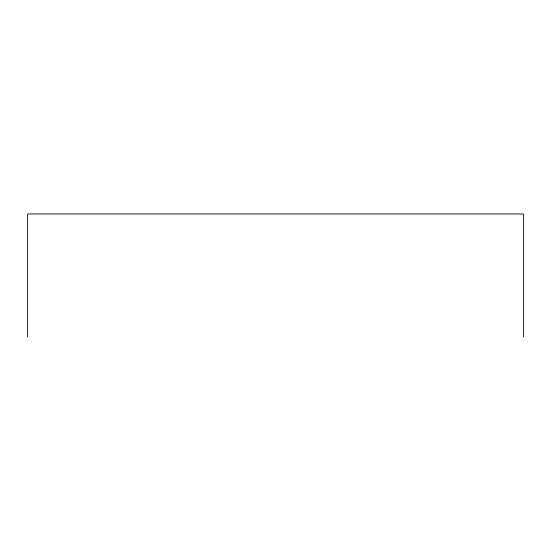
<?xml version="1.0" encoding="UTF-8"?>
<svg xmlns="http://www.w3.org/2000/svg" width="551" height="551" viewBox="0 0 551 551"><rect width="100%" height="100%" fill="white"/><g stroke="black" fill="none" stroke-linecap="round" stroke-linejoin="round"><path stroke-width="0.83" d="M523.45 337.033L523.45 213.967L27.55 213.967L27.55 337.033"/></g></svg>
